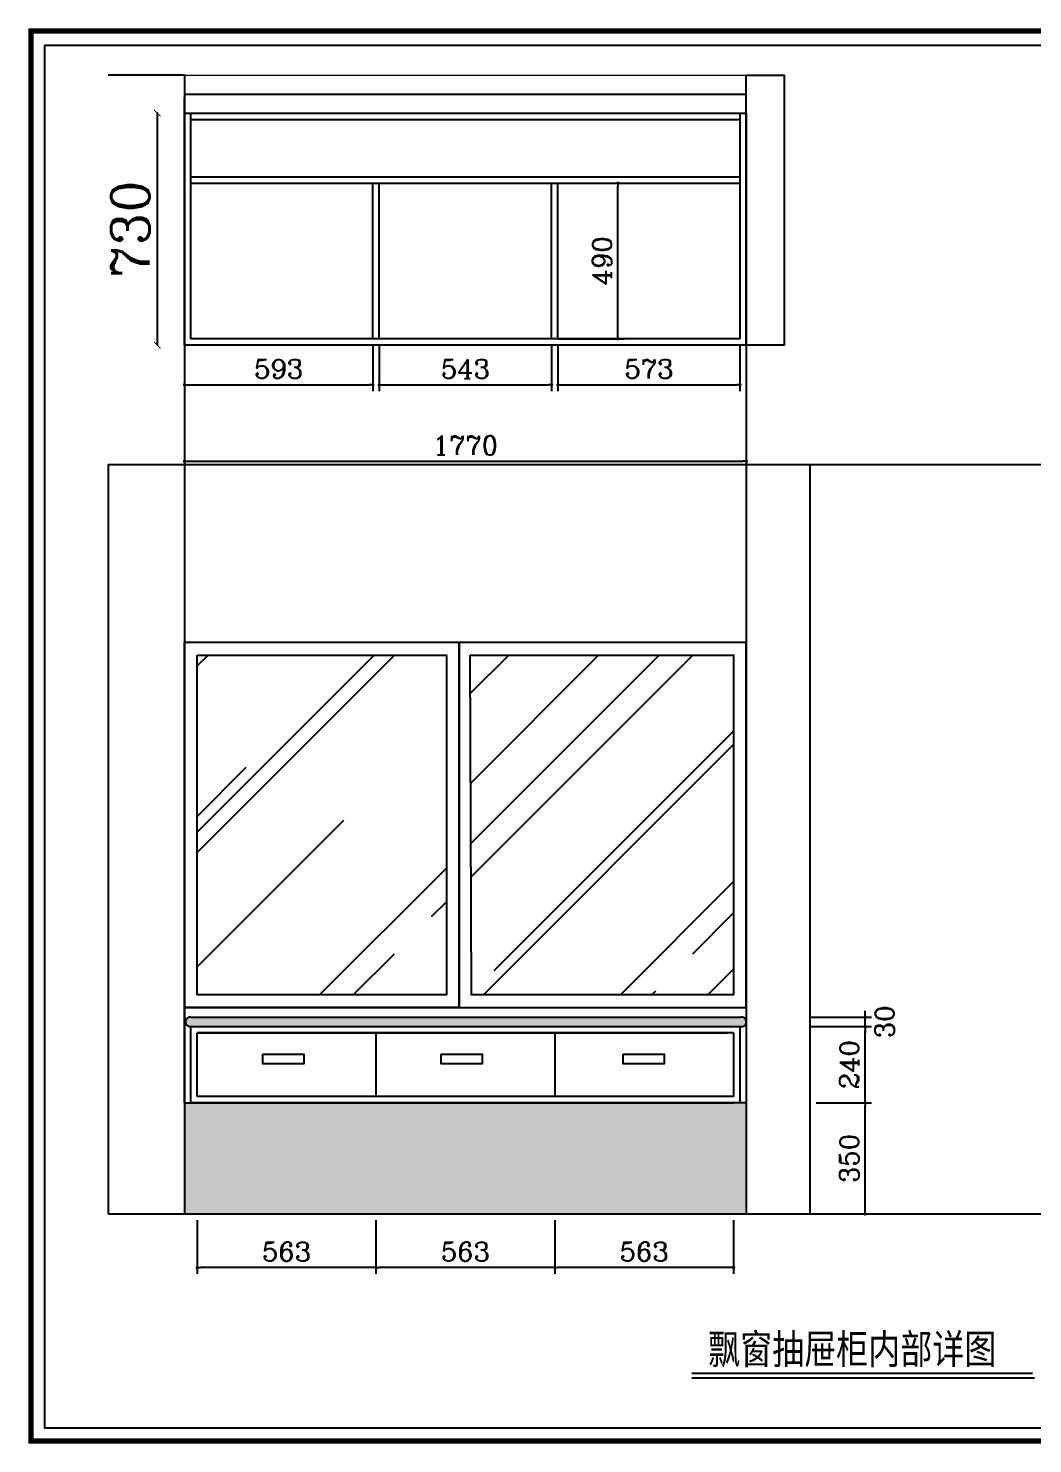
# Model space of a CAD drawing. Header units: millimetres. Extents: x 512961 to 1001058, y -961995 to -458543.
# Drawn here: x 879490 to 882654, y -886618 to -882161 of the extents above; entities that cross this region are included whole.
import ezdxf

# ---------------------------------------------------------------- set-up
doc = ezdxf.new("R2010")
doc.units = ezdxf.units.MM
doc.header["$MEASUREMENT"] = 0
doc.header["$PDMODE"] = 3
doc.layers.get('0').update_dxf_attribs({"linetype": 'CONTINUOUS'})
doc.layers.get('DEFPOINTS').update_dxf_attribs({"linetype": 'CONTINUOUS'})
for name, color, linetype in [('BATH', 4, 'CONTINUOUS'), ('txt', 7, 'CONTINUOUS'), ('WINDOW', 5, 'CONTINUOUS'), ('WINDOW_TEXT', 7, 'CONTINUOUS')]:
    doc.layers.add(name, color=color, linetype=linetype)
doc.layers.add('门窗', color=4, linetype='CONTINUOUS', lineweight=13)
doc.styles.add('HZXY', font='complex.shx', dxfattribs={"bigfont": 'HZXY.shx'})
doc.styles.get("Standard").update_dxf_attribs({"font": 'complex.shx', "bigfont": 'hzxy.shx'})
doc.dimstyles.new('DIM30', dxfattribs={"dimtxt": 60, "dimasz": 10, "dimexe": 20, "dimexo": 20, "dimgap": 20, "dimtad": 1, "dimdec": 0, "dimzin": 0, "dimdsep": 46, "dimtxsty": 'HZXY', "dimblk": 'DOT', "dimcen": 0, "dimclrd": 2, "dimclre": 2, "dimclrt": 2, "dimadec": 0, "dimazin": 0, "dimtfac": 1, "dimtdec": 0, "dimtmove": 2, "dimatfit": 3, "dimfxl": 0, "dimtolj": 1, "dimtzin": 0, "dimarcsym": 0})
doc.dimstyles.new('LMDIM40', dxfattribs={"dimtxt": 80, "dimasz": 20, "dimexe": 0, "dimexo": 0, "dimgap": 25, "dimtad": 1, "dimdec": 0, "dimzin": 0, "dimdsep": 46, "dimtxsty": 'Standard', "dimblk1": 'DOT', "dimblk2": 'DOT', "dimsah": 1, "dimcen": 0, "dimclrd": 2, "dimclre": 2, "dimclrt": 2, "dimadec": 0, "dimazin": 0, "dimtfac": 1, "dimtdec": 0, "dimtmove": 2, "dimatfit": 3, "dimldrblk": 'DOT', "dimfxl": 0, "dimtolj": 1, "dimtzin": 0, "dimarcsym": 0})

# ---------------------------------------------------------------- blocks, each defined once
blk = doc.blocks.new('_DOT')
at = {"color": 0, "linetype": 'ByBlock'}
blk.add_line((-0.5, 0), (-1, 0), dxfattribs=at)
at = {"color": 0, "linetype": 'ByBlock', "const_width": 0.5}
blk.add_lwpolyline([(-0.25, 0, 1), (0.25, 0, 1)], format="xyb", close=True, dxfattribs=at)
blk = doc.blocks.new('*D1187')
at = {"layer": 'BATH', "color": 2, "lineweight": -2, "ltscale": 3}
for p, q in [((879981.9, -882945.4), (879981.9, -883544.4)), ((881751.9, -882945.4), (881751.9, -883544.4)), ((879991.9, -883524.4), (881741.9, -883524.4))]:
    blk.add_line(p, q, dxfattribs=at)
at = {"layer": 'DEFPOINTS', "color": 0, "ltscale": 3}
for p in [(879981.9, -882925.4), (881751.9, -882925.4), (881751.9, -883524.4)]:
    blk.add_point(p, dxfattribs=at)
at = {"layer": 'BATH', "color": 2, "lineweight": -2, "ltscale": 3, "xscale": 10, "yscale": 10, "zscale": 10, "rotation": 180}
blk.add_blockref('_DOT', (879981.9, -883524.4), dxfattribs=at)
at = {"layer": 'BATH', "color": 2, "lineweight": -2, "ltscale": 3, "xscale": 10, "yscale": 10, "zscale": 10}
blk.add_blockref('_DOT', (881751.9, -883524.4), dxfattribs=at)
at = {"layer": 'BATH', "color": 2, "ltscale": 3, "insert": (880866.9, -883474.4), "char_height": 60, "attachment_point": 5, "style": 'HZXY'}
blk.add_mtext('\\A1;1770', dxfattribs=at)
blk = doc.blocks.new('*D1188')
at = {"layer": 'BATH', "color": 2, "lineweight": -2, "ltscale": 3}
for p, q in [((881971.9, -885544.4), (882146.3, -885544.4)), ((882126.3, -885884.4), (882126.3, -885554.4)), ((881971.9, -885894.4), (882146.3, -885894.4))]:
    blk.add_line(p, q, dxfattribs=at)
at = {"layer": 'DEFPOINTS', "color": 0, "ltscale": 3}
for p in [(881951.9, -885544.4), (882126.3, -885544.4), (881951.9, -885894.4)]:
    blk.add_point(p, dxfattribs=at)
at = {"layer": 'BATH', "color": 2, "lineweight": -2, "ltscale": 3, "xscale": 10, "yscale": 10, "zscale": 10}
for p, rotation in [((882126.3, -885544.4), 90), ((882126.3, -885894.4), 270)]:
    blk.add_blockref('_DOT', p, dxfattribs=dict(at, rotation=rotation))
at = {"layer": 'BATH', "color": 2, "ltscale": 3, "insert": (882076.3, -885719.4), "char_height": 60, "attachment_point": 5, "rotation": 90, "style": 'HZXY'}
blk.add_mtext('\\A1;350', dxfattribs=at)
blk = doc.blocks.new('*D1189')
at = {"layer": 'BATH', "color": 2, "lineweight": -2, "ltscale": 3}
for p, q in [((881953.6, -885304.5), (882146.3, -885304.5)), ((882126.3, -885534.4), (882126.3, -885314.5)), ((881971.9, -885544.4), (882146.3, -885544.4))]:
    blk.add_line(p, q, dxfattribs=at)
at = {"layer": 'DEFPOINTS', "color": 0, "ltscale": 3}
for p in [(881933.6, -885304.5), (882126.3, -885304.5), (881951.9, -885544.4)]:
    blk.add_point(p, dxfattribs=at)
at = {"layer": 'BATH', "color": 2, "lineweight": -2, "ltscale": 3, "xscale": 10, "yscale": 10, "zscale": 10}
for p, rotation in [((882126.3, -885304.5), 90), ((882126.3, -885544.4), 270)]:
    blk.add_blockref('_DOT', p, dxfattribs=dict(at, rotation=rotation))
at = {"layer": 'BATH', "color": 2, "ltscale": 3, "insert": (882076.3, -885424.4), "char_height": 60, "attachment_point": 5, "rotation": 90, "style": 'HZXY'}
blk.add_mtext('\\A1;240', dxfattribs=at)
blk = doc.blocks.new('*D1190')
at = {"layer": 'BATH', "color": 2, "lineweight": -2, "ltscale": 3}
for p, q in [((881953.6, -885274.3), (882146.3, -885274.3)), ((882126.3, -885264.3), (882126.3, -885254.3)), ((882126.3, -885304.5), (882126.3, -885274.3)), ((881953.6, -885304.5), (882146.3, -885304.5)), ((882126.3, -885314.5), (882126.3, -885324.5))]:
    blk.add_line(p, q, dxfattribs=at)
at = {"layer": 'DEFPOINTS', "color": 0, "ltscale": 3}
for p in [(881933.6, -885274.3), (882126.3, -885274.3), (881933.6, -885304.5)]:
    blk.add_point(p, dxfattribs=at)
at = {"layer": 'BATH', "color": 2, "lineweight": -2, "ltscale": 3, "xscale": 10, "yscale": 10, "zscale": 10}
for p, rotation in [((882126.3, -885274.3), 270), ((882126.3, -885304.5), 90)]:
    blk.add_blockref('_DOT', p, dxfattribs=dict(at, rotation=rotation))
at = {"layer": 'BATH', "color": 2, "ltscale": 3, "insert": (882187.8, -885289.4), "char_height": 60, "attachment_point": 5, "rotation": 90, "style": 'HZXY'}
blk.add_mtext('\\A1;30', dxfattribs=at)
blk = doc.blocks.new('*D1191')
at = {"layer": 'BATH', "color": 2, "lineweight": -2, "ltscale": 3}
for p, q in [((881148.5, -885914.4), (881148.5, -886083)), ((881711.9, -885914.4), (881711.9, -886083)), ((881701.9, -886063), (881158.5, -886063))]:
    blk.add_line(p, q, dxfattribs=at)
at = {"layer": 'DEFPOINTS', "color": 0, "ltscale": 3}
for p in [(881148.5, -885894.4), (881711.9, -885894.4), (881148.5, -886063)]:
    blk.add_point(p, dxfattribs=at)
at = {"layer": 'BATH', "color": 2, "lineweight": -2, "ltscale": 3, "xscale": 10, "yscale": 10, "zscale": 10, "rotation": 180}
blk.add_blockref('_DOT', (881148.5, -886063), dxfattribs=at)
at = {"layer": 'BATH', "color": 2, "lineweight": -2, "ltscale": 3, "xscale": 10, "yscale": 10, "zscale": 10}
blk.add_blockref('_DOT', (881711.9, -886063), dxfattribs=at)
at = {"layer": 'BATH', "color": 2, "ltscale": 3, "insert": (881430.2, -886013), "char_height": 60, "attachment_point": 5, "style": 'HZXY'}
blk.add_mtext('\\A1;563', dxfattribs=at)
blk = doc.blocks.new('*D1192')
at = {"layer": 'BATH', "color": 2, "lineweight": -2, "ltscale": 3}
for p, q in [((880585.2, -885914.4), (880585.2, -886083)), ((881148.5, -885914.4), (881148.5, -886083)), ((881138.5, -886063), (880595.2, -886063))]:
    blk.add_line(p, q, dxfattribs=at)
at = {"layer": 'DEFPOINTS', "color": 0, "ltscale": 3}
for p in [(880585.2, -885894.4), (881148.5, -885894.4), (880585.2, -886063)]:
    blk.add_point(p, dxfattribs=at)
at = {"layer": 'BATH', "color": 2, "lineweight": -2, "ltscale": 3, "xscale": 10, "yscale": 10, "zscale": 10, "rotation": 180}
blk.add_blockref('_DOT', (880585.2, -886063), dxfattribs=at)
at = {"layer": 'BATH', "color": 2, "lineweight": -2, "ltscale": 3, "xscale": 10, "yscale": 10, "zscale": 10}
blk.add_blockref('_DOT', (881148.5, -886063), dxfattribs=at)
at = {"layer": 'BATH', "color": 2, "ltscale": 3, "insert": (880866.9, -886013), "char_height": 60, "attachment_point": 5, "style": 'HZXY'}
blk.add_mtext('\\A1;563', dxfattribs=at)
blk = doc.blocks.new('*D1193')
at = {"layer": 'BATH', "color": 2, "lineweight": -2, "ltscale": 3}
for p, q in [((880021.9, -885914.4), (880021.9, -886083)), ((880585.2, -885914.4), (880585.2, -886083)), ((880575.2, -886063), (880031.9, -886063))]:
    blk.add_line(p, q, dxfattribs=at)
at = {"layer": 'DEFPOINTS', "color": 0, "ltscale": 3}
for p in [(880021.9, -885894.4), (880585.2, -885894.4), (880021.9, -886063)]:
    blk.add_point(p, dxfattribs=at)
at = {"layer": 'BATH', "color": 2, "lineweight": -2, "ltscale": 3, "xscale": 10, "yscale": 10, "zscale": 10, "rotation": 180}
blk.add_blockref('_DOT', (880021.9, -886063), dxfattribs=at)
at = {"layer": 'BATH', "color": 2, "lineweight": -2, "ltscale": 3, "xscale": 10, "yscale": 10, "zscale": 10}
blk.add_blockref('_DOT', (880585.2, -886063), dxfattribs=at)
at = {"layer": 'BATH', "color": 2, "ltscale": 3, "insert": (880303.5, -886013), "char_height": 60, "attachment_point": 5, "style": 'HZXY'}
blk.add_mtext('\\A1;563', dxfattribs=at)
blk = doc.blocks.new('*D1200')
at = {"layer": 'DEFPOINTS', "color": 0}
for p in [(881138.5, -882648.4), (881347.5, -882648.4), (881138.5, -883138.4)]:
    blk.add_point(p, dxfattribs=at)
at = {"layer": 'txt', "color": 2, "lineweight": -2}
for p, q in [((881158.5, -882648.4), (881367.5, -882648.4)), ((881347.5, -883128.4), (881347.5, -882658.4)), ((881158.5, -883138.4), (881367.5, -883138.4))]:
    blk.add_line(p, q, dxfattribs=at)
at = {"layer": 'txt', "color": 2, "lineweight": -2, "xscale": 10, "yscale": 10, "zscale": 10}
for p, rotation in [((881347.5, -882648.4), 90), ((881347.5, -883138.4), 270)]:
    blk.add_blockref('_DOT', p, dxfattribs=dict(at, rotation=rotation))
at = {"layer": 'txt', "color": 2, "insert": (881297.5, -882893.4), "char_height": 60, "attachment_point": 5, "rotation": 90, "style": 'HZXY'}
blk.add_mtext('\\A1;490', dxfattribs=at)
blk = doc.blocks.new('_ArchTick')
at = {"color": 0, "linetype": 'ByBlock', "const_width": 0.15}
blk.add_lwpolyline([(-0.5, -0.5), (0.5, 0.5)], dxfattribs=at)
blk = doc.blocks.new('*D1201')
at = {"layer": 'DEFPOINTS', "color": 0}
for p in [(879896.4, -882428.4), (879981.9, -882428.4), (879981.9, -883158.4)]:
    blk.add_point(p, dxfattribs=at)
at = {"layer": 'txt', "color": 2, "lineweight": -2}
for p, q in [((879897.6, -882428.4), (879896.4, -882428.4)), ((879896.4, -883158.4), (879896.4, -882428.4)), ((879897.6, -883158.4), (879896.4, -883158.4))]:
    blk.add_line(p, q, dxfattribs=at)
at = {"layer": 'txt', "color": 2, "lineweight": -2, "xscale": 20, "yscale": 20, "zscale": 20}
for p, rotation in [((879896.4, -882428.4), 90), ((879896.4, -883158.4), 270)]:
    blk.add_blockref('_ArchTick', p, dxfattribs=dict(at, rotation=rotation))
at = {"layer": 'txt', "color": 2, "insert": (879811.4, -882793.4), "char_height": 120, "attachment_point": 5, "rotation": 90}
blk.add_mtext('\\A1;730', dxfattribs=at)
blk = doc.blocks.new('DOT')
at = {"color": 0, "linetype": 'ByBlock'}
blk.add_line((-0.35, 0), (-1, 0), dxfattribs=at)
at = {"color": 0, "linetype": 'ByBlock', "const_width": 0.35}
blk.add_lwpolyline([(-0.175, 0, 1), (0.175, 0, 1)], format="xyb", close=True, dxfattribs=at)
blk = doc.blocks.new('*D1202')
at = {"layer": 'BATH', "color": 2, "lineweight": -2, "ltscale": 3}
for p, q in [((879981.9, -883178.4), (879981.9, -883303.4)), ((880575.2, -883158.4), (880575.2, -883303.4)), ((879991.9, -883283.4), (880565.2, -883283.4))]:
    blk.add_line(p, q, dxfattribs=at)
at = {"layer": 'DEFPOINTS', "color": 0, "ltscale": 3}
for p in [(880575.2, -883138.4), (879981.9, -883158.4), (880575.2, -883283.4)]:
    blk.add_point(p, dxfattribs=at)
at = {"layer": 'BATH', "color": 2, "lineweight": -2, "ltscale": 3, "xscale": 10, "yscale": 10, "zscale": 10, "rotation": 180}
blk.add_blockref('_DOT', (879981.9, -883283.4), dxfattribs=at)
at = {"layer": 'BATH', "color": 2, "lineweight": -2, "ltscale": 3, "xscale": 10, "yscale": 10, "zscale": 10}
blk.add_blockref('_DOT', (880575.2, -883283.4), dxfattribs=at)
at = {"layer": 'BATH', "color": 2, "ltscale": 3, "insert": (880278.5, -883233.4), "char_height": 60, "attachment_point": 5, "style": 'HZXY'}
blk.add_mtext('\\A1;593', dxfattribs=at)
blk = doc.blocks.new('*D1203')
at = {"layer": 'BATH', "color": 2, "lineweight": -2, "ltscale": 3}
for p, q in [((880595.2, -883158.4), (880595.2, -883303.4)), ((881138.5, -883158.4), (881138.5, -883303.4)), ((880605.2, -883283.4), (881128.5, -883283.4))]:
    blk.add_line(p, q, dxfattribs=at)
at = {"layer": 'DEFPOINTS', "color": 0, "ltscale": 3}
for p in [(880595.2, -883138.4), (881138.5, -883138.4), (881138.5, -883283.4)]:
    blk.add_point(p, dxfattribs=at)
at = {"layer": 'BATH', "color": 2, "lineweight": -2, "ltscale": 3, "xscale": 10, "yscale": 10, "zscale": 10, "rotation": 180}
blk.add_blockref('_DOT', (880595.2, -883283.4), dxfattribs=at)
at = {"layer": 'BATH', "color": 2, "lineweight": -2, "ltscale": 3, "xscale": 10, "yscale": 10, "zscale": 10}
blk.add_blockref('_DOT', (881138.5, -883283.4), dxfattribs=at)
at = {"layer": 'BATH', "color": 2, "ltscale": 3, "insert": (880866.9, -883233.4), "char_height": 60, "attachment_point": 5, "style": 'HZXY'}
blk.add_mtext('\\A1;543', dxfattribs=at)
blk = doc.blocks.new('*D1204')
at = {"layer": 'BATH', "color": 2, "lineweight": -2, "ltscale": 3}
for p, q in [((881158.5, -883158.4), (881158.5, -883303.4)), ((881731.9, -883158.4), (881731.9, -883303.4)), ((881168.5, -883283.4), (881721.9, -883283.4))]:
    blk.add_line(p, q, dxfattribs=at)
at = {"layer": 'DEFPOINTS', "color": 0, "ltscale": 3}
for p in [(881158.5, -883138.4), (881731.9, -883138.4), (881731.9, -883283.4)]:
    blk.add_point(p, dxfattribs=at)
at = {"layer": 'BATH', "color": 2, "lineweight": -2, "ltscale": 3, "xscale": 10, "yscale": 10, "zscale": 10, "rotation": 180}
blk.add_blockref('_DOT', (881158.5, -883283.4), dxfattribs=at)
at = {"layer": 'BATH', "color": 2, "lineweight": -2, "ltscale": 3, "xscale": 10, "yscale": 10, "zscale": 10}
blk.add_blockref('_DOT', (881731.9, -883283.4), dxfattribs=at)
at = {"layer": 'BATH', "color": 2, "ltscale": 3, "insert": (881445.2, -883233.4), "char_height": 60, "attachment_point": 5, "style": 'HZXY'}
blk.add_mtext('\\A1;573', dxfattribs=at)

msp = doc.modelspace()

# ---------------------------------------------------------------- hatches: boundary and pattern name
at = {"ltscale": 3}
h = msp.add_hatch(dxfattribs=at)
h.set_pattern_fill('AR-RROOF', color=251, scale=500, angle=45, style=0)
h.set_pattern_definition([(45, (485599.35, -505539.85), (424.26407, 1131.37085), [7500, -1000, 2500, -500]), (45, (485892.8, -504892.84), (-823.7794, 116.6726), [1500, -165, 3000, -375]), (45, (485475.6, -505062.55), (1601.59686, 2075.3584), [4000, -700, 2000, -500])])
h.paths.add_polyline_path([(880806.9, -885204.4), (880806.9, -884134.4), (880021.9, -884134.4), (880021.9, -885204.4)])
h.paths.add_polyline_path([(880886.4, -885204.4), (881711.9, -885204.4), (881711.9, -884134.4), (880881.9, -884134.4)])
at = {"layer": 'txt'}
h = msp.add_hatch(dxfattribs=at)
h.set_pattern_fill('AR-CONC', color=256, scale=6, style=0)
h.set_pattern_definition([(50, (10916.164, -1128.79), (43.035611, -3.7651281), [4.5, -49.5]), (355, (10916.164, -1128.79), (-8.32508, 45.131528), [3.6, -39.6]), (100.4514, (10919.75, -1129.105), (34.7105629, 41.3663725), [3.8244114, -42.0685267]), (46.1842, (10916.164, -1116.79), (64.034463, -9.9311409), [6.75, -74.25]), (96.6356, (10921.5, -1117.62), (56.0797623, 58.4470723), [5.7366173, -63.10278]), (351.1842, (10916.164, -1116.79), (56.0797167, 58.447116), [5.4, -59.4]), (21, (10922.164, -1119.79), (35.8144231, -24.1571334), [4.5, -49.5]), (326, (10922.164, -1119.79), (14.5989199, 43.5090027), [3.6, -39.6]), (71.4514, (10925.15, -1121.804), (50.4133577, 19.3518298), [3.8244114, -42.0685267]), (37.5, (10916.164, -1128.791), (0.72959132, 19.97363123), [0, -39.12, 0, -40.2, 0, -39.75]), (7.5, (10916.164, -1128.79), (15.78417225, 23.6647027), [0, -22.92, 0, -38.22, 0, -15.15]), (327.5, (10902.784, -1128.791), (32.02934617, -1.3532923), [0, -15, 0, -46.8, 0, -62.1]), (317.5, (10896.784, -1128.79), (34.99117016, 6.00629894), [0, -19.5, 0, -31.08, 0, -44.1])])
h.paths.add_polyline_path([(881738.5, -885304.4, 0.891576), (881738.5, -885274.4), (879997.9, -885274.4, 0.87584), (879997.9, -885304.4)])
h = msp.add_hatch(color=252, dxfattribs=at)
h.paths.add_polyline_path([(881751.9, -885894.4), (881751.9, -885544.4), (880001.9, -885544.4), (879981.9, -885544.4), (879981.9, -885894.4)])
h.paths.add_polyline_path([(882928.9, -885544.4), (882928.9, -885894.4), (884348.9, -885894.4), (884348.9, -885544.4)])

# ---------------------------------------------------------------- linework, layer by layer
at = {"color": 4, "ltscale": 3}
for p, q in [((879981.9, -883158.4), (879981.9, -882378.4)), ((879981.9, -882428.4), (881751.9, -882428.4)), ((881751.9, -882428.4), (881751.9, -883158.4)), ((881751.9, -883158.4), (879981.9, -883158.4)), ((879981.9, -884094.4), (881751.9, -884094.4)), ((879981.9, -885244.4), (881751.9, -885244.4)), ((880001.9, -885304.4), (881735, -885304.4)), ((880001.9, -885544.4), (880001.9, -885304.4)), ((881731.9, -885304.4), (881731.9, -885544.4)), ((881751.9, -885544.4), (880001.9, -885544.4))]:
    msp.add_line(p, q, dxfattribs=at)
at = {"color": 250}
msp.add_line((881871.9, -883158.4), (879981.9, -883158.4), dxfattribs=at)
at = {"color": 5, "ltscale": 3}
for p, q in [((879741.9, -883534.4), (879741.9, -885894.4)), ((879741.9, -883534.4), (884348.9, -883534.4)), ((879981.9, -883534.4), (879981.9, -885894.4)), ((881751.9, -883534.4), (881751.9, -885894.4)), ((881951.9, -883534.4), (881951.9, -885894.4)), ((879741.9, -885894.4), (884348.9, -885894.4))]:
    msp.add_line(p, q, dxfattribs=at)
at = {"color": 2, "ltscale": 3}
for p, q in [((880846.9, -885244.4), (880846.9, -884094.4)), ((881691.9, -885304.4), (881691.9, -885304.4)), ((879981.9, -885544.4), (881711.9, -885544.4))]:
    msp.add_line(p, q, dxfattribs=at)
at = {"color": 7, "ltscale": 3}
for p, q in [((879981.9, -885544.4), (879981.9, -885244.4)), ((880001.9, -885274.4), (881735, -885274.4)), ((881751.9, -885244.4), (881751.9, -885544.4)), ((880021.9, -885324.4), (881691.9, -885324.4)), ((881711.9, -885324.4), (880021.9, -885324.4)), ((880021.9, -885524.4), (880021.9, -885324.4)), ((881711.9, -885324.4), (881711.9, -885524.4)), ((881711.9, -885524.4), (880021.9, -885524.4))]:
    msp.add_line(p, q, dxfattribs=at)
at = {"color": 5}
msp.add_line((881579.9, -886395.9), (882653.6, -886395.9), dxfattribs=at)
msp.add_line((881579.9, -886410.4), (882659.5, -886410.4))
at = {"const_width": 16.9}
msp.add_lwpolyline([(879498.4, -886609.3), (885615.3, -886608.9), (885615.3, -882169.5), (879498.4, -882169.9)], close=True, dxfattribs=at)
at = {"color": 4}
msp.add_lwpolyline([(879540.9, -882215.1), (879540.9, -886567.7), (884671.1, -886567.3), (884671.1, -882214.8)], close=True, dxfattribs=at)
at = {"color": 4, "ltscale": 3}
for points in [[(879981.9, -884094.4), (880846.9, -884094.4), (880846.9, -885244.4), (879981.9, -885244.4)], [(880021.9, -884134.4), (880806.9, -884134.4), (880806.9, -885204.4), (880021.9, -885204.4)], [(880881.9, -884134.4), (881711.9, -884134.4), (881711.9, -885204.4), (880886.4, -885204.4)]]:
    msp.add_lwpolyline(points, close=True, dxfattribs=at)
at = {"color": 7, "ltscale": 3}
for points in [[(880229.1, -885391.5), (880357.8, -885391.5), (880357.8, -885421.5), (880229.1, -885421.5)], [(880790.5, -885391.5), (880919.2, -885391.5), (880919.2, -885421.5), (880790.5, -885421.5)], [(881363.9, -885391.5), (881492.6, -885391.5), (881492.6, -885421.5), (881363.9, -885421.5)]]:
    msp.add_lwpolyline(points, close=True, dxfattribs=at)
for centre, start, end in [((879999.9, -885289.4), 82.4263, 277.5737), ((881736.8, -885289.4), 263.4389, 96.5611)]:
    msp.add_arc(centre, 15.1, start, end, dxfattribs=at)
at = {"layer": 'txt'}
for p, q in [((879981.9, -882308.4), (879981.9, -882428.4)), ((879981.9, -882428.4), (879981.9, -883158.4)), ((880001.9, -883138.4), (880001.9, -882428.4)), ((880001.9, -882448.4), (881731.9, -882448.4)), ((881731.9, -882428.4), (881731.9, -883138.4)), ((880001.9, -882628.4), (881731.9, -882628.4)), ((880001.9, -882648.4), (881731.9, -882648.4)), ((880575.2, -883138.4), (880575.2, -882648.4)), ((880595.2, -883138.4), (880595.2, -882648.4)), ((881138.5, -883138.4), (881138.5, -882648.4)), ((881158.5, -883138.4), (881158.5, -882648.4)), ((881731.9, -883138.4), (880001.9, -883138.4)), ((879981.9, -883534.4), (879981.9, -885547.9)), ((881751.9, -883534.4), (881751.9, -885894.4)), ((881751.9, -885244.4), (881751.9, -884094.4)), ((880585.2, -885324.4), (880585.2, -885524.4)), ((881148.5, -885324.4), (881148.5, -885524.4))]:
    msp.add_line(p, q, dxfattribs=at)
at = {"layer": 'WINDOW'}
for p, q in [((879981.9, -882308.4), (879741.9, -882308.4)), ((881751.9, -883158.4), (881751.9, -882308.4)), ((881751.9, -882308.4), (881871.9, -882308.4)), ((881871.9, -883158.4), (881871.9, -882308.4))]:
    msp.add_line(p, q, dxfattribs=at)
at = {"layer": 'WINDOW_TEXT'}
msp.add_line((879981.9, -882368.4), (881751.9, -882368.4), dxfattribs=at)
at = {"layer": '门窗'}
for p, q in [((879981.9, -882308.4), (881751.9, -882308.4)), ((879981.9, -882428.4), (881751.9, -882428.4))]:
    msp.add_line(p, q, dxfattribs=at)

# ---------------------------------------------------------------- texts
at = {"style": 'HZXY'}
msp.add_text('飘窗抽屉柜内部详图', height=106.17, dxfattribs=at).set_placement((881631.7, -886376.6, -1011.1))

# ---------------------------------------------------------------- dimensions: what is measured, and where the dimension line sits
at = {"layer": 'BATH', "color": 1, "ltscale": 3}
for base, p1, p2, picture, middle in [((881751.9, -883524.4), (879981.9, -882925.4), (881751.9, -882925.4), '*D1187', (880866.9, -883474.4)), ((880575.2, -883283.4), (879981.9, -883158.4), (880575.2, -883138.4), '*D1202', (880278.5, -883233.4)), ((881138.5, -883283.4), (880595.2, -883138.4), (881138.5, -883138.4), '*D1203', (880866.9, -883233.4)), ((881731.9, -883283.4), (881158.5, -883138.4), (881731.9, -883138.4), '*D1204', (881445.2, -883233.4)), ((880021.9, -886063), (880585.2, -885894.4), (880021.9, -885894.4), '*D1193', (880303.5, -886013)), ((880585.2, -886063), (881148.5, -885894.4), (880585.2, -885894.4), '*D1192', (880866.9, -886013)), ((881148.5, -886063), (881711.9, -885894.4), (881148.5, -885894.4), '*D1191', (881430.2, -886013))]:
    dim = msp.add_linear_dim(base=base, p1=p1, p2=p2, dimstyle='DIM30', dxfattribs=at)
    dim.commit()
    dim.dimension.update_dxf_attribs({"geometry": picture, "text_midpoint": middle})
dim = msp.add_linear_dim(base=(882126.3, -885274.3), p1=(881933.6, -885304.5), p2=(881933.6, -885274.3), angle=90, dimstyle='DIM30', dxfattribs=at)
dim.commit()
dim.dimension.update_dxf_attribs({"geometry": '*D1190', "text_midpoint": (882187.8, -885289.4), "dimtype": 160})
for base, p1, p2, picture, middle in [((882126.3, -885304.5), (881951.9, -885544.4), (881933.6, -885304.5), '*D1189', (882076.3, -885424.4)), ((882126.3, -885544.4), (881951.9, -885894.4), (881951.9, -885544.4), '*D1188', (882076.3, -885719.4))]:
    dim = msp.add_linear_dim(base=base, p1=p1, p2=p2, angle=90, dimstyle='DIM30', dxfattribs=at)
    dim.commit()
    dim.dimension.update_dxf_attribs({"geometry": picture, "text_midpoint": middle})
at = {"layer": 'txt'}
dim = msp.add_linear_dim(base=(879896.4, -882428.4), p1=(879981.9, -883158.4), p2=(879981.9, -882428.4), angle=90, dimstyle='LMDIM40', override={"dimtxt": 120, "dimblk": 'ArchTick', "dimsah": 0, "dimldrblk": 'DOT', "dimfxl": 1.25, "dimfxlon": 1}, dxfattribs=at)
dim.commit()
dim.dimension.update_dxf_attribs({"geometry": '*D1201', "text_midpoint": (879811.4, -882793.4)})
dim = msp.add_linear_dim(base=(881347.5, -882648.4), p1=(881138.5, -883138.4), p2=(881138.5, -882648.4), angle=90, dimstyle='DIM30', dxfattribs=at)
dim.commit()
dim.dimension.update_dxf_attribs({"geometry": '*D1200', "text_midpoint": (881297.5, -882893.4)})

doc.saveas('drawing.dxf')
